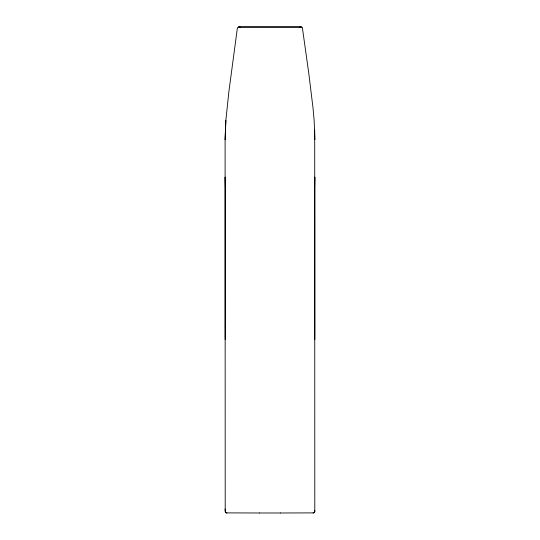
<?xml version="1.0" encoding="UTF-8"?>
<svg xmlns="http://www.w3.org/2000/svg" width="540" height="540" viewBox="0 0 540 540"><rect width="100%" height="100%" fill="white"/><g stroke="black" fill="none" stroke-linecap="round" stroke-linejoin="round"><path stroke-width="0.81" d="M225.18 339.464L225.18 177.066L225.43 189.034M280.584 512.987L313.841 512.892L314.557 512.487L314.793 511.529L314.705 130.147M225.106 139.637L225.862 120.285L228.886 91.591L237.154 29.72L237.532 27.648L238.532 27L301.469 27L302.332 27.398L308.84 73.771L313.004 107.872L314.138 120.285L314.894 139.637M225.329 327.044L225.457 324.776M225.862 120.285L225.106 138.76L225.207 511.529L225.443 512.487L226.159 512.892L259.416 512.987M314.577 189.034L314.827 177.066L314.827 339.464M314.854 510.631L314.557 512.487M299.639 27.27L301.178 27.014L238.667 27.007M301.043 27.02L301.178 27.014M313.74 512.892L313.085 512.906M259.409 512.987L280.591 512.987M226.26 512.892L226.915 512.906M238.822 27.014L240.361 27.27M225.443 512.487L225.113 509.031M314.543 324.776L314.672 327.044"/></g></svg>
